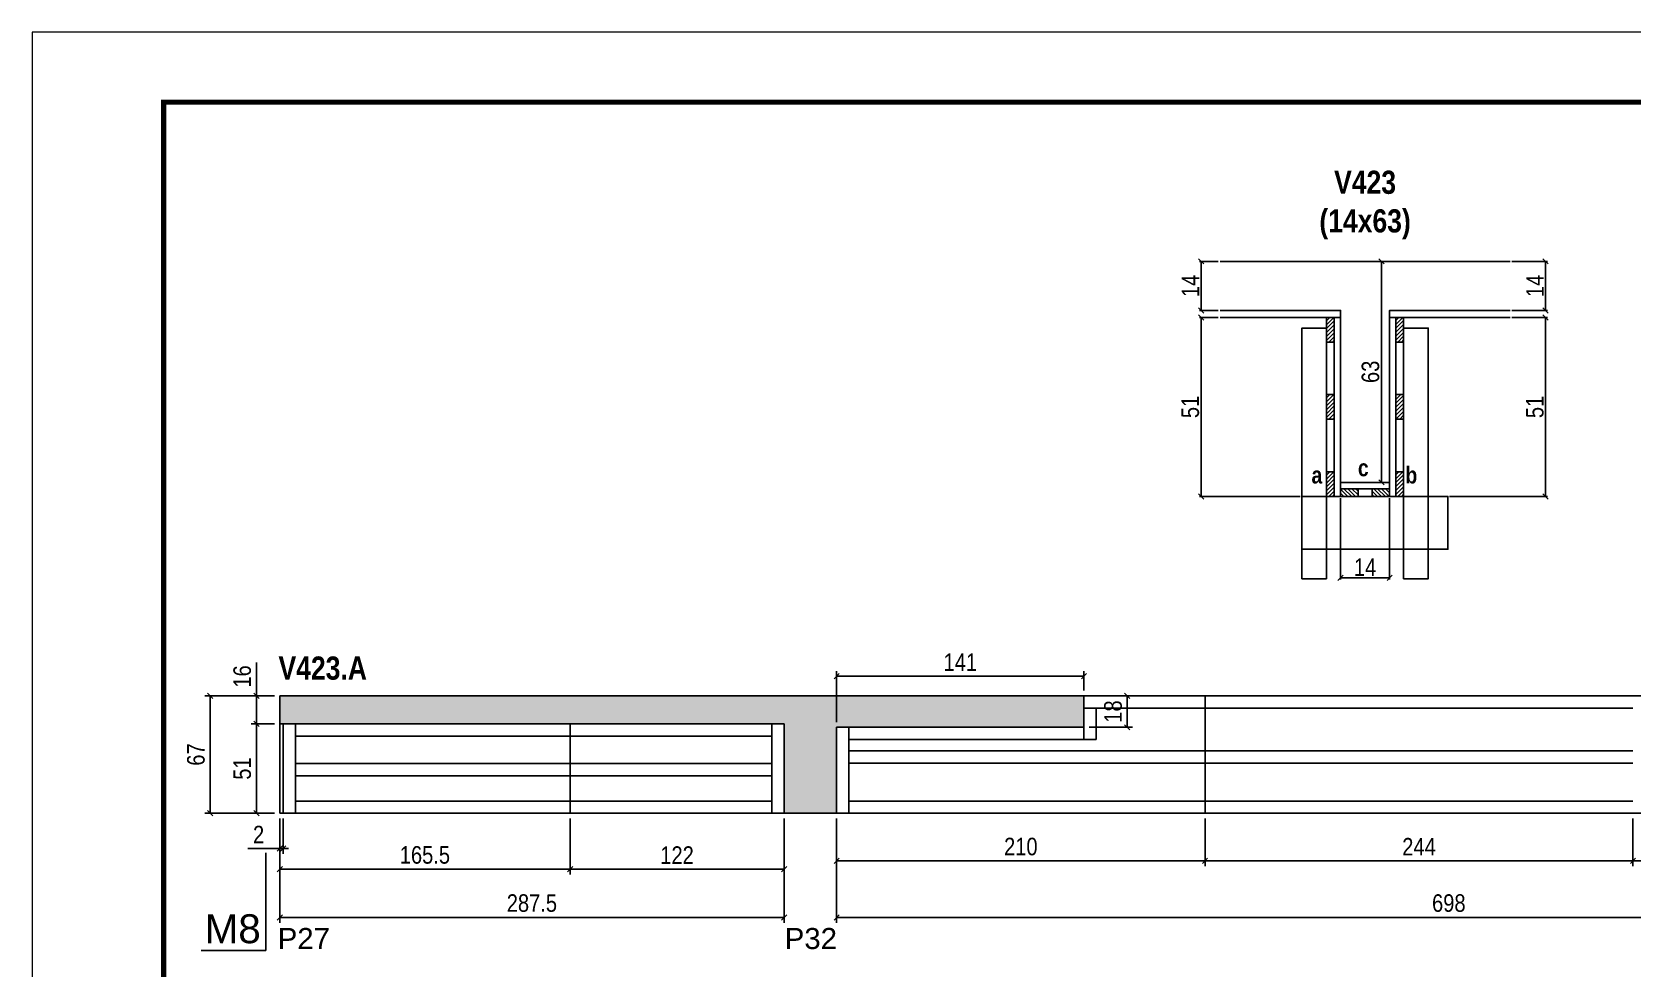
# Model space of a CAD drawing. Extents: x 3309 to 9563, y -2522 to 14608.
# Drawn here: x 6493 to 7406, y 11777 to 12311 of the extents above; entities that cross this region are included whole.
import ezdxf

# ---------------------------------------------------------------- set-up
doc = ezdxf.new("R2010")
doc.units = 0
doc.linetypes.add('DASHED', pattern=[0.75, 0.5, -0.25])
for name, color, linetype in [('5', 5, 'Continuous'), ('COTA', 241, 'Continuous'), ('detalhes', 4, 'Continuous'), ('NOMENCLATURA', 7, 'Continuous'), ('Painéis', 200, 'Continuous'), ('SARR_2.2x7', 40, 'Continuous'), ('SARR_3.5x7', 81, 'Continuous')]:
    doc.layers.add(name, color=color, linetype=linetype)
for name, color, linetype, lineweight in [('CONCRETO', 251, 'Continuous', 25), ('Folhas', 255, 'Continuous', 9), ('SARRAFO DE PRESSAO', 251, 'DASHED', 9)]:
    doc.layers.add(name, color=color, linetype=linetype, lineweight=lineweight)
doc.styles.add('COTA TECNICA', font='techl___.ttf', dxfattribs={"height": 10})
doc.styles.add('COTA TECNICA 2X', font='techl___.ttf', dxfattribs={"height": 10})
doc.styles.get("Standard").update_dxf_attribs({"font": 'arial.ttf'})
doc.styles.add('TECNICA', font='techb___.ttf', dxfattribs={"height": 10})
doc.dimstyles.new('PAINEL', dxfattribs={"dimtxt": 10, "dimasz": 3, "dimexe": 3, "dimexo": 3, "dimgap": 3, "dimtad": 1, "dimdec": 1, "dimzin": 12, "dimdsep": 46, "dimtxsty": 'COTA TECNICA', "dimblk1": 'OBLIQUE', "dimblk2": 'OBLIQUE', "dimsah": 1, "dimcen": 0.9, "dimclrd": 4, "dimclre": 4, "dimclrt": 240, "dimadec": 1, "dimazin": 3, "dimtfac": 1, "dimtdec": 1, "dimtmove": 0, "dimatfit": 3, "dimfxl": 1, "dimtolj": 1, "dimtzin": 12, "dimarcsym": 0})
doc.dimstyles.new('SECAO', dxfattribs={"dimscale": 0.333333, "dimtxt": 5, "dimasz": 9, "dimexe": 3, "dimexo": 3, "dimgap": 3, "dimtad": 1, "dimdec": 1, "dimlfac": 0.5, "dimzin": 12, "dimdsep": 46, "dimtxsty": 'COTA TECNICA 2X', "dimblk1": 'OBLIQUE', "dimblk2": 'OBLIQUE', "dimsah": 1, "dimcen": 0.9, "dimclrd": 4, "dimclre": 4, "dimclrt": 240, "dimadec": 1, "dimazin": 3, "dimtfac": 1, "dimtdec": 1, "dimtmove": 0, "dimatfit": 3, "dimfxl": 1, "dimtolj": 1, "dimtzin": 12, "dimarcsym": 0})
pattern_1 = [(45, (-116281.3005, -21131.5717), (-1.122532015, 1.122532015), [])]

# ---------------------------------------------------------------- blocks, each defined once
blk = doc.blocks.new('9999999999')
at = {"layer": 'Folhas'}
blk.add_lwpolyline([(98138.98, 34190.21), (99623.98, 34190.21), (99623.98, 35240.21), (98138.98, 35240.21)], close=True, dxfattribs=at)
at = {"layer": 'Folhas', "color": 30, "const_width": 3}
blk.add_lwpolyline([(98213.98, 34230.21), (99583.98, 34230.21), (99583.98, 35200.21), (98213.98, 35200.21)], close=True, dxfattribs=at)
blk = doc.blocks.new('_Oblique')
at = {"color": 0, "linetype": 'ByBlock', "lineweight": -2}
blk.add_line((-0.5, -0.5), (0.5, 0.5), dxfattribs=at)
blk = doc.blocks.new('*D231')
at = {"layer": 'COTA', "color": 4, "lineweight": -2, "transparency": 16777216}
for p, q in [((7169.17, 12147.97), (7158.38, 12147.97)), ((7159.38, 12147.97), (7159.38, 12045.97)), ((7215.87, 12045.97), (7158.38, 12045.97))]:
    blk.add_line(p, q, dxfattribs=at)
at = {"layer": 'Defpoints', "color": 0, "transparency": 16777216}
for p in [(7170.17, 12147.97), (7159.38, 12045.97), (7216.87, 12045.97, 0)]:
    blk.add_point(p, dxfattribs=at)
at = {"layer": 'COTA', "color": 4, "lineweight": -2, "transparency": 16777216, "xscale": 3, "yscale": 3, "zscale": 3}
for p, rotation in [((7159.38, 12147.97), 90), ((7159.38, 12045.97), 270)]:
    blk.add_blockref('_Oblique', p, dxfattribs=dict(at, rotation=rotation))
at = {"layer": 'COTA', "color": 240, "transparency": 16777216, "insert": (7153.27, 12096.97), "char_height": 10, "attachment_point": 5, "rotation": 90, "style": 'COTA TECNICA 2X'}
blk.add_mtext('\\A1;51', dxfattribs=at)
blk = doc.blocks.new('*D232')
at = {"layer": 'COTA', "color": 4, "lineweight": -2, "transparency": 16777216}
for p, q in [((7265.87, 12179.97), (7261.2, 12179.97)), ((7262.2, 12053.97), (7262.2, 12179.97)), ((7265.87, 12053.97), (7261.2, 12053.97))]:
    blk.add_line(p, q, dxfattribs=at)
at = {"layer": 'Defpoints', "color": 0, "transparency": 16777216}
for p in [(7262.2, 12179.97), (7266.87, 12179.97), (7266.87, 12053.97)]:
    blk.add_point(p, dxfattribs=at)
at = {"layer": 'COTA', "color": 4, "lineweight": -2, "transparency": 16777216, "xscale": 3, "yscale": 3, "zscale": 3}
for p, rotation in [((7262.2, 12179.97), 90), ((7262.2, 12053.97), 270)]:
    blk.add_blockref('_Oblique', p, dxfattribs=dict(at, rotation=rotation))
at = {"layer": 'COTA', "color": 240, "transparency": 16777216, "insert": (7255.98, 12116.97), "char_height": 10, "attachment_point": 5, "rotation": 90, "style": 'COTA TECNICA 2X'}
blk.add_mtext('\\A1;63', dxfattribs=at)
blk = doc.blocks.new('*D233')
at = {"layer": 'COTA', "color": 4, "lineweight": -2, "transparency": 16777216}
for p, q in [((7169.17, 12179.97), (7158.38, 12179.97)), ((7159.38, 12151.97), (7159.38, 12179.97)), ((7169.17, 12151.97), (7158.38, 12151.97))]:
    blk.add_line(p, q, dxfattribs=at)
at = {"layer": 'Defpoints', "color": 0, "transparency": 16777216}
for p in [(7159.38, 12179.97), (7170.17, 12179.97), (7170.17, 12151.97)]:
    blk.add_point(p, dxfattribs=at)
at = {"layer": 'COTA', "color": 4, "lineweight": -2, "transparency": 16777216, "xscale": 3, "yscale": 3, "zscale": 3}
for p, rotation in [((7159.38, 12179.97), 90), ((7159.38, 12151.97), 270)]:
    blk.add_blockref('_Oblique', p, dxfattribs=dict(at, rotation=rotation))
at = {"layer": 'COTA', "color": 240, "transparency": 16777216, "insert": (7153.31, 12165.97), "char_height": 10, "attachment_point": 5, "rotation": 90, "style": 'COTA TECNICA 2X'}
blk.add_mtext('\\A1;14', dxfattribs=at)
blk = doc.blocks.new('*D234')
at = {"layer": 'COTA', "color": 4, "lineweight": -2, "transparency": 16777216}
for p, q in [((7238.87, 12044.97), (7238.87, 11998.52)), ((7266.87, 12044.97), (7266.87, 11998.52)), ((7238.87, 11999.52), (7266.87, 11999.52))]:
    blk.add_line(p, q, dxfattribs=at)
at = {"layer": 'Defpoints', "color": 0, "transparency": 16777216}
for p in [(7238.87, 12045.97), (7266.87, 12045.97), (7266.87, 11999.52)]:
    blk.add_point(p, dxfattribs=at)
at = {"layer": 'COTA', "color": 4, "lineweight": -2, "transparency": 16777216, "xscale": 3, "yscale": 3, "zscale": 3, "rotation": 180}
blk.add_blockref('_Oblique', (7238.87, 11999.52), dxfattribs=at)
at = {"layer": 'COTA', "color": 4, "lineweight": -2, "transparency": 16777216, "xscale": 3, "yscale": 3, "zscale": 3}
blk.add_blockref('_Oblique', (7266.87, 11999.52), dxfattribs=at)
at = {"layer": 'COTA', "color": 240, "transparency": 16777216, "insert": (7252.87, 12005.59), "char_height": 10, "attachment_point": 5, "style": 'COTA TECNICA 2X'}
blk.add_mtext('\\A1;14', dxfattribs=at)
blk = doc.blocks.new('*D235')
at = {"layer": 'COTA', "color": 4, "lineweight": -2, "transparency": 16777216}
for p, q in [((7336.57, 12147.97), (7356.8, 12147.97)), ((7355.8, 12045.97), (7355.8, 12147.97)), ((7301.06, 12045.97), (7356.8, 12045.97))]:
    blk.add_line(p, q, dxfattribs=at)
at = {"layer": 'Defpoints', "color": 0, "transparency": 16777216}
for p in [(7335.57, 12147.97), (7355.8, 12147.97), (7300.06, 12045.97)]:
    blk.add_point(p, dxfattribs=at)
at = {"layer": 'COTA', "color": 4, "lineweight": -2, "transparency": 16777216, "xscale": 3, "yscale": 3, "zscale": 3}
for p, rotation in [((7355.8, 12147.97), 90), ((7355.8, 12045.97), 270)]:
    blk.add_blockref('_Oblique', p, dxfattribs=dict(at, rotation=rotation))
at = {"layer": 'COTA', "color": 240, "transparency": 16777216, "insert": (7349.69, 12096.97), "char_height": 10, "attachment_point": 5, "rotation": 90, "style": 'COTA TECNICA 2X'}
blk.add_mtext('\\A1;51', dxfattribs=at)
blk = doc.blocks.new('*D236')
at = {"layer": 'COTA', "color": 4, "lineweight": -2, "transparency": 16777216}
for p, q in [((7336.57, 12179.97), (7356.8, 12179.97)), ((7355.8, 12151.97), (7355.8, 12179.97)), ((7336.57, 12151.97), (7356.8, 12151.97))]:
    blk.add_line(p, q, dxfattribs=at)
at = {"layer": 'Defpoints', "color": 0, "transparency": 16777216}
for p in [(7335.57, 12179.97), (7355.8, 12179.97), (7335.57, 12151.97)]:
    blk.add_point(p, dxfattribs=at)
at = {"layer": 'COTA', "color": 4, "lineweight": -2, "transparency": 16777216, "xscale": 3, "yscale": 3, "zscale": 3}
for p, rotation in [((7355.8, 12179.97), 90), ((7355.8, 12151.97), 270)]:
    blk.add_blockref('_Oblique', p, dxfattribs=dict(at, rotation=rotation))
at = {"layer": 'COTA', "color": 240, "transparency": 16777216, "insert": (7349.73, 12165.97), "char_height": 10, "attachment_point": 5, "rotation": 90, "style": 'COTA TECNICA 2X'}
blk.add_mtext('\\A1;14', dxfattribs=at)
blk = doc.blocks.new('*D237')
at = {"layer": 'COTA', "color": 4, "lineweight": -2, "transparency": 16777216}
for p, q in [((6634.11, 11862.31), (6634.11, 11802.93)), ((6921.61, 11862.31), (6921.61, 11802.93)), ((6921.61, 11805.93), (6634.11, 11805.93))]:
    blk.add_line(p, q, dxfattribs=at)
at = {"layer": 'Defpoints', "color": 0, "transparency": 16777216}
for p in [(6634.11, 11865.31), (6921.61, 11865.31), (6634.11, 11805.93)]:
    blk.add_point(p, dxfattribs=at)
at = {"layer": 'COTA', "color": 4, "lineweight": -2, "transparency": 16777216, "xscale": 3, "yscale": 3, "zscale": 3, "rotation": 180}
blk.add_blockref('_Oblique', (6634.11, 11805.93), dxfattribs=at)
at = {"layer": 'COTA', "color": 4, "lineweight": -2, "transparency": 16777216, "xscale": 3, "yscale": 3, "zscale": 3}
blk.add_blockref('_Oblique', (6921.61, 11805.93), dxfattribs=at)
at = {"layer": 'COTA', "color": 240, "transparency": 16777216, "insert": (6777.86, 11814.06), "char_height": 10, "attachment_point": 5, "style": 'COTA TECNICA'}
blk.add_mtext('\\A1;287.5', dxfattribs=at)
blk = doc.blocks.new('*D238')
at = {"layer": 'COTA', "color": 4, "lineweight": -2, "transparency": 16777216}
for p, q in [((6799.61, 11862.31), (6799.61, 11830.4)), ((6921.61, 11862.31), (6921.61, 11830.4)), ((6921.61, 11833.4), (6799.61, 11833.4))]:
    blk.add_line(p, q, dxfattribs=at)
at = {"layer": 'Defpoints', "color": 0, "transparency": 16777216}
for p in [(6799.61, 11865.31), (6921.61, 11865.31), (6799.61, 11833.4)]:
    blk.add_point(p, dxfattribs=at)
at = {"layer": 'COTA', "color": 4, "lineweight": -2, "transparency": 16777216, "xscale": 3, "yscale": 3, "zscale": 3, "rotation": 180}
blk.add_blockref('_Oblique', (6799.61, 11833.4), dxfattribs=at)
at = {"layer": 'COTA', "color": 4, "lineweight": -2, "transparency": 16777216, "xscale": 3, "yscale": 3, "zscale": 3}
blk.add_blockref('_Oblique', (6921.61, 11833.4), dxfattribs=at)
at = {"layer": 'COTA', "color": 240, "transparency": 16777216, "insert": (6860.61, 11841.46), "char_height": 10, "attachment_point": 5, "style": 'COTA TECNICA'}
blk.add_mtext('\\A1;122', dxfattribs=at)
blk = doc.blocks.new('*D239')
at = {"layer": 'COTA', "color": 4, "lineweight": -2, "transparency": 16777216}
for p, q in [((6634.11, 11862.31), (6634.11, 11830.4)), ((6799.61, 11862.31), (6799.61, 11830.4)), ((6799.61, 11833.4), (6634.11, 11833.4))]:
    blk.add_line(p, q, dxfattribs=at)
at = {"layer": 'Defpoints', "color": 0, "transparency": 16777216}
for p in [(6634.11, 11865.31), (6799.61, 11865.31), (6634.11, 11833.4)]:
    blk.add_point(p, dxfattribs=at)
at = {"layer": 'COTA', "color": 4, "lineweight": -2, "transparency": 16777216, "xscale": 3, "yscale": 3, "zscale": 3, "rotation": 180}
blk.add_blockref('_Oblique', (6634.11, 11833.4), dxfattribs=at)
at = {"layer": 'COTA', "color": 4, "lineweight": -2, "transparency": 16777216, "xscale": 3, "yscale": 3, "zscale": 3}
blk.add_blockref('_Oblique', (6799.61, 11833.4), dxfattribs=at)
at = {"layer": 'COTA', "color": 240, "transparency": 16777216, "insert": (6716.86, 11841.51), "char_height": 10, "attachment_point": 5, "style": 'COTA TECNICA'}
blk.add_mtext('\\A1;165.5', dxfattribs=at)
blk = doc.blocks.new('*D240')
at = {"layer": 'COTA', "color": 4, "lineweight": -2, "transparency": 16777216}
for p, q in [((6620.84, 11932.31), (6620.84, 11951.32)), ((6631.11, 11932.31), (6617.84, 11932.31)), ((6620.84, 11916.31), (6620.84, 11932.31)), ((6631.11, 11916.31), (6617.84, 11916.31))]:
    blk.add_line(p, q, dxfattribs=at)
at = {"layer": 'Defpoints', "color": 0, "transparency": 16777216}
for p in [(6620.84, 11932.31), (6634.11, 11932.31, 0), (6634.11, 11916.31, 0)]:
    blk.add_point(p, dxfattribs=at)
at = {"layer": 'COTA', "color": 4, "lineweight": -2, "transparency": 16777216, "xscale": 3, "yscale": 3, "zscale": 3}
for p, rotation in [((6620.84, 11932.31), 90), ((6620.84, 11916.31), 270)]:
    blk.add_blockref('_Oblique', p, dxfattribs=dict(at, rotation=rotation))
at = {"layer": 'COTA', "color": 240, "transparency": 16777216, "insert": (6612.74, 11943.32), "char_height": 10, "attachment_point": 5, "rotation": 90, "style": 'COTA TECNICA'}
blk.add_mtext('\\A1;16', dxfattribs=at)
blk = doc.blocks.new('*D241')
at = {"layer": 'COTA', "color": 4, "lineweight": -2, "transparency": 16777216}
for p, q in [((6631.11, 11916.31), (6617.84, 11916.31)), ((6620.84, 11916.31), (6620.84, 11865.31)), ((6631.11, 11865.31), (6617.84, 11865.31))]:
    blk.add_line(p, q, dxfattribs=at)
at = {"layer": 'Defpoints', "color": 0, "transparency": 16777216}
for p in [(6634.11, 11916.31), (6620.84, 11865.31), (6634.11, 11865.31)]:
    blk.add_point(p, dxfattribs=at)
at = {"layer": 'COTA', "color": 4, "lineweight": -2, "transparency": 16777216, "xscale": 3, "yscale": 3, "zscale": 3}
for p, rotation in [((6620.84, 11916.31), 90), ((6620.84, 11865.31), 270)]:
    blk.add_blockref('_Oblique', p, dxfattribs=dict(at, rotation=rotation))
at = {"layer": 'COTA', "color": 240, "transparency": 16777216, "insert": (6612.73, 11890.81), "char_height": 10, "attachment_point": 5, "rotation": 90, "style": 'COTA TECNICA'}
blk.add_mtext('\\A1;51', dxfattribs=at)
blk = doc.blocks.new('*D242')
at = {"layer": 'COTA', "color": 4, "lineweight": -2, "transparency": 16777216}
for p, q in [((6631.11, 11932.31), (6591.46, 11932.31)), ((6594.46, 11865.31), (6594.46, 11932.31)), ((6631.11, 11865.31), (6591.46, 11865.31))]:
    blk.add_line(p, q, dxfattribs=at)
at = {"layer": 'Defpoints', "color": 0, "transparency": 16777216}
for p in [(6594.46, 11932.31), (6634.11, 11932.31), (6634.11, 11865.31)]:
    blk.add_point(p, dxfattribs=at)
at = {"layer": 'COTA', "color": 4, "lineweight": -2, "transparency": 16777216, "xscale": 3, "yscale": 3, "zscale": 3}
for p, rotation in [((6594.46, 11932.31), 90), ((6594.46, 11865.31), 270)]:
    blk.add_blockref('_Oblique', p, dxfattribs=dict(at, rotation=rotation))
at = {"layer": 'COTA', "color": 240, "transparency": 16777216, "insert": (6586.36, 11898.81), "char_height": 10, "attachment_point": 5, "rotation": 90, "style": 'COTA TECNICA'}
blk.add_mtext('\\A1;67', dxfattribs=at)
blk = doc.blocks.new('*D243')
at = {"layer": 'COTA', "color": 4, "lineweight": -2, "transparency": 16777216}
for p, q in [((6634.11, 11862.31), (6634.11, 11842.19)), ((6636.11, 11862.31), (6636.11, 11842.19)), ((6634.11, 11845.19), (6616, 11845.19)), ((6636.11, 11845.19), (6634.11, 11845.19)), ((6636.11, 11845.19), (6639.11, 11845.19))]:
    blk.add_line(p, q, dxfattribs=at)
at = {"layer": 'Defpoints', "color": 0, "transparency": 16777216}
for p in [(6634.11, 11865.31), (6636.11, 11865.31), (6634.11, 11845.19)]:
    blk.add_point(p, dxfattribs=at)
at = {"layer": 'COTA', "color": 4, "lineweight": -2, "transparency": 16777216, "xscale": 3, "yscale": 3, "zscale": 3}
blk.add_blockref('_Oblique', (6634.11, 11845.19), dxfattribs=at)
at = {"layer": 'COTA', "color": 4, "lineweight": -2, "transparency": 16777216, "xscale": 3, "yscale": 3, "zscale": 3, "rotation": 180}
blk.add_blockref('_Oblique', (6636.11, 11845.19), dxfattribs=at)
at = {"layer": 'COTA', "color": 240, "transparency": 16777216, "insert": (6622.05, 11853.19), "char_height": 10, "attachment_point": 5, "style": 'COTA TECNICA'}
blk.add_mtext('\\A1;2', dxfattribs=at)
blk = doc.blocks.new('*D244')
at = {"layer": 'COTA', "color": 4, "linetype": 'ByBlock', "lineweight": -2, "transparency": 16777216}
for p, q in [((6951.61, 11862.31), (6951.61, 11835.19)), ((7161.61, 11862.31), (7161.61, 11835.19)), ((7161.61, 11838.19), (6951.61, 11838.19))]:
    blk.add_line(p, q, dxfattribs=at)
at = {"layer": 'Defpoints', "color": 0, "linetype": 'ByBlock', "transparency": 16777216}
for p in [(6951.61, 11865.31), (7161.61, 11865.31), (6951.61, 11838.19)]:
    blk.add_point(p, dxfattribs=at)
at = {"layer": 'COTA', "color": 4, "linetype": 'ByBlock', "lineweight": -2, "transparency": 16777216, "xscale": 3, "yscale": 3, "zscale": 3, "rotation": 180}
blk.add_blockref('_Oblique', (6951.61, 11838.19), dxfattribs=at)
at = {"layer": 'COTA', "color": 4, "linetype": 'ByBlock', "lineweight": -2, "transparency": 16777216, "xscale": 3, "yscale": 3, "zscale": 3}
blk.add_blockref('_Oblique', (7161.61, 11838.19), dxfattribs=at)
at = {"layer": 'COTA', "color": 240, "linetype": 'ByBlock', "transparency": 16777216, "insert": (7056.61, 11846.29), "char_height": 10, "attachment_point": 5, "style": 'COTA TECNICA'}
blk.add_mtext('\\A1;210', dxfattribs=at)
blk = doc.blocks.new('*D245')
at = {"layer": 'COTA', "color": 4, "lineweight": -2, "transparency": 16777216}
for p, q in [((7161.61, 11862.31), (7161.61, 11835.19)), ((7405.61, 11862.31), (7405.61, 11835.19)), ((7161.61, 11838.19), (7405.61, 11838.19))]:
    blk.add_line(p, q, dxfattribs=at)
at = {"layer": 'Defpoints', "color": 0, "transparency": 16777216}
for p in [(7161.61, 11865.31, 0), (7405.61, 11865.31, 0), (7405.61, 11838.19)]:
    blk.add_point(p, dxfattribs=at)
at = {"layer": 'COTA', "color": 4, "lineweight": -2, "transparency": 16777216, "xscale": 3, "yscale": 3, "zscale": 3, "rotation": 180}
blk.add_blockref('_Oblique', (7161.61, 11838.19), dxfattribs=at)
at = {"layer": 'COTA', "color": 4, "lineweight": -2, "transparency": 16777216, "xscale": 3, "yscale": 3, "zscale": 3}
blk.add_blockref('_Oblique', (7405.61, 11838.19), dxfattribs=at)
at = {"layer": 'COTA', "color": 240, "transparency": 16777216, "insert": (7283.61, 11846.26), "char_height": 10, "attachment_point": 5, "style": 'COTA TECNICA'}
blk.add_mtext('\\A1;244', dxfattribs=at)
blk = doc.blocks.new('*D246')
at = {"layer": 'COTA', "color": 4, "lineweight": -2, "transparency": 16777216}
for p, q in [((7405.61, 11862.31), (7405.61, 11835.19)), ((7649.61, 11862.31), (7649.61, 11835.19)), ((7405.61, 11838.19), (7649.61, 11838.19))]:
    blk.add_line(p, q, dxfattribs=at)
at = {"layer": 'Defpoints', "color": 0, "transparency": 16777216}
for p in [(7405.61, 11865.31, 0), (7649.61, 11865.31, 0), (7649.61, 11838.19)]:
    blk.add_point(p, dxfattribs=at)
at = {"layer": 'COTA', "color": 4, "lineweight": -2, "transparency": 16777216, "xscale": 3, "yscale": 3, "zscale": 3, "rotation": 180}
blk.add_blockref('_Oblique', (7405.61, 11838.19), dxfattribs=at)
at = {"layer": 'COTA', "color": 4, "lineweight": -2, "transparency": 16777216, "xscale": 3, "yscale": 3, "zscale": 3}
blk.add_blockref('_Oblique', (7649.61, 11838.19), dxfattribs=at)
at = {"layer": 'COTA', "color": 240, "transparency": 16777216, "insert": (7527.61, 11846.26), "char_height": 10, "attachment_point": 5, "style": 'COTA TECNICA'}
blk.add_mtext('\\A1;244', dxfattribs=at)
blk = doc.blocks.new('*D247')
at = {"layer": 'COTA', "color": 4, "lineweight": -2, "transparency": 16777216}
for p, q in [((6951.61, 11862.31), (6951.61, 11802.93)), ((7649.61, 11862.31), (7649.61, 11802.93)), ((7649.61, 11805.93), (6951.61, 11805.93))]:
    blk.add_line(p, q, dxfattribs=at)
at = {"layer": 'Defpoints', "color": 0, "transparency": 16777216}
for p in [(6951.61, 11865.31, 0), (7649.61, 11865.31, 0), (6951.61, 11805.93)]:
    blk.add_point(p, dxfattribs=at)
at = {"layer": 'COTA', "color": 4, "lineweight": -2, "transparency": 16777216, "xscale": 3, "yscale": 3, "zscale": 3, "rotation": 180}
blk.add_blockref('_Oblique', (6951.61, 11805.93), dxfattribs=at)
at = {"layer": 'COTA', "color": 4, "lineweight": -2, "transparency": 16777216, "xscale": 3, "yscale": 3, "zscale": 3}
blk.add_blockref('_Oblique', (7649.61, 11805.93), dxfattribs=at)
at = {"layer": 'COTA', "color": 240, "transparency": 16777216, "insert": (7300.61, 11814.06), "char_height": 10, "attachment_point": 5, "style": 'COTA TECNICA'}
blk.add_mtext('\\A1;698', dxfattribs=at)
blk = doc.blocks.new('*D252')
at = {"layer": 'COTA', "color": 4, "lineweight": -2, "transparency": 16777216}
for p, q in [((6951.61, 11917.31), (6951.61, 11946.41)), ((7092.61, 11943.41), (6951.61, 11943.41)), ((7092.61, 11935.31), (7092.61, 11946.41))]:
    blk.add_line(p, q, dxfattribs=at)
at = {"layer": 'Defpoints', "color": 0, "transparency": 16777216}
for p in [(6951.61, 11943.41), (7092.61, 11932.31), (6951.61, 11914.31)]:
    blk.add_point(p, dxfattribs=at)
at = {"layer": 'COTA', "color": 4, "lineweight": -2, "transparency": 16777216, "xscale": 3, "yscale": 3, "zscale": 3, "rotation": 180}
blk.add_blockref('_Oblique', (6951.61, 11943.41), dxfattribs=at)
at = {"layer": 'COTA', "color": 4, "lineweight": -2, "transparency": 16777216, "xscale": 3, "yscale": 3, "zscale": 3}
blk.add_blockref('_Oblique', (7092.61, 11943.41), dxfattribs=at)
at = {"layer": 'COTA', "color": 240, "transparency": 16777216, "insert": (7022.11, 11951.48), "char_height": 10, "attachment_point": 5, "style": 'COTA TECNICA'}
blk.add_mtext('\\A1;141', dxfattribs=at)
blk = doc.blocks.new('*D501')
at = {"layer": 'COTA', "color": 4, "lineweight": -2, "transparency": 16777216}
for p, q in [((7095.61, 11932.31), (7120.3, 11932.31)), ((7117.3, 11914.31), (7117.3, 11932.31)), ((7095.61, 11914.31), (7120.3, 11914.31))]:
    blk.add_line(p, q, dxfattribs=at)
at = {"layer": 'Defpoints', "color": 0, "transparency": 16777216}
for p in [(7092.61, 11932.31), (7117.3, 11932.31), (7092.61, 11914.31)]:
    blk.add_point(p, dxfattribs=at)
at = {"layer": 'COTA', "color": 4, "lineweight": -2, "transparency": 16777216, "xscale": 3, "yscale": 3, "zscale": 3}
for p, rotation in [((7117.3, 11932.31), 90), ((7117.3, 11914.31), 270)]:
    blk.add_blockref('_Oblique', p, dxfattribs=dict(at, rotation=rotation))
at = {"layer": 'COTA', "color": 240, "transparency": 16777216, "insert": (7109.21, 11923.31), "char_height": 10, "attachment_point": 5, "rotation": 90, "style": 'COTA TECNICA'}
blk.add_mtext('\\A1;18', dxfattribs=at)

msp = doc.modelspace()

# ---------------------------------------------------------------- hatches: boundary and pattern name
at = {"layer": 'COTA'}
h = msp.add_hatch(dxfattribs=at)
h.set_pattern_fill('AR-CONC', color=256, scale=0.03)
h.set_pattern_definition([(50, (5.641, 0), (5.46554, -0.4781726), [0.5715, -6.2865]), (355, (5.641, 0), (-1.0573026, 5.7317054), [0.4572, -5.0292175]), (100.451445, (6.0965, -0.04), (4.4082374, 5.2535326), [0.4857003, -5.3427073]), (46.1842, (5.641, 1.524), (8.1323712, -1.26127), [0.85725, -9.42975]), (96.63556, (6.319, 1.419), (7.122124, 7.4227837), [0.7285507, -8.014068]), (351.18415, (5.641, 1.524), (7.122124, 7.4227837), [0.685799, -7.543792]), (21, (6.403, 1.143), (4.5484317, -3.067956), [0.5715, -6.2865]), (326, (6.403, 1.143), (1.8540609, 5.525639), [0.4572, -5.0292]), (71.451445, (6.782, 0.8873), (6.4024926, 2.457683), [0.4857003, -5.3426981]), (37.5, (5.641, 0), (0.0926581, 2.53665117), [0, -4.96824, 0, -5.1054, 0, -5.04825]), (7.5, (5.641, 0), (2.0045899, 3.00541724), [0, -2.91084, 0, -4.85394, 0, -1.92405]), (327.5, (3.9418, 0), (4.06771786, -0.17186232), [0, -1.905, 0, -5.9436, 0, -7.8867]), (317.5, (3.18, 0), (4.4438754, 0.7627947), [0, -2.4765, 0, -3.94716, 0, -5.6007])])
h.paths.add_polyline_path([(6921.61, 11865.31), (6951.61, 11865.31), (6951.61, 11914.31), (7092.61, 11914.31), (7092.61, 11932.31), (6951.61, 11932.31), (6634.11, 11932.31), (6634.11, 11916.31), (6921.61, 11916.31)])
at = {"layer": 'SARR_2.2x7'}
h = msp.add_hatch(dxfattribs=at)
h.set_pattern_fill('ANSI31', color=256, scale=0.5)
h.set_pattern_definition([(45, (-116281.3005, -21087.5717), (-1.122532015, 1.122532015), [])])
h.paths.add_polyline_path([(7230.87, 12133.97), (7235.27, 12133.97), (7235.27, 12147.97), (7230.87, 12147.97)])
h = msp.add_hatch(dxfattribs=at)
h.set_pattern_fill('ANSI31', color=256, scale=0.5)
h.set_pattern_definition([(45, (-116291.3005, -21087.5717), (-1.122532015, 1.122532015), [])])
h.paths.add_polyline_path([(7274.87, 12133.97), (7270.47, 12133.97), (7270.47, 12147.97), (7274.87, 12147.97)])
h = msp.add_hatch(dxfattribs=at)
h.set_pattern_fill('ANSI31', color=256, scale=0.5)
h.set_pattern_definition(pattern_1)
h.paths.add_polyline_path([(7230.87, 12089.97), (7235.27, 12089.97), (7235.27, 12103.97), (7230.87, 12103.97)])
h = msp.add_hatch(dxfattribs=at)
h.set_pattern_fill('ANSI31', color=256, scale=0.5)
h.set_pattern_definition(pattern_1)
h.paths.add_polyline_path([(7274.87, 12089.97), (7270.47, 12089.97), (7270.47, 12103.97), (7274.87, 12103.97)])
h = msp.add_hatch(dxfattribs=at)
h.set_pattern_fill('ANSI31', color=256, scale=0.5)
h.set_pattern_definition([(45, (-116281.3005, -21175.5717), (-1.122532015, 1.122532015), [])])
h.paths.add_polyline_path([(7230.87, 12045.97), (7235.27, 12045.97), (7235.27, 12059.97), (7230.87, 12059.97)])
h = msp.add_hatch(dxfattribs=at)
h.set_pattern_fill('ANSI31', color=256, scale=0.5)
h.set_pattern_definition([(45, (-116291.3005, -21175.5717), (-1.122532015, 1.122532015), [])])
h.paths.add_polyline_path([(7274.87, 12045.97), (7270.47, 12045.97), (7270.47, 12059.97), (7274.87, 12059.97)])
h = msp.add_hatch(dxfattribs=at)
h.set_pattern_fill('ANSI31', color=256, scale=0.5, angle=90)
h.set_pattern_definition([(135, (40474.4078, -111466.2027), (-1.122532015, -1.122532015), [])])
h.paths.add_polyline_path([(7248.87, 12045.97), (7248.87, 12050.37), (7238.87, 12050.37), (7238.87, 12045.97)])
h = msp.add_hatch(dxfattribs=at)
h.set_pattern_fill('ANSI31', color=256, scale=0.5, angle=90)
h.set_pattern_definition([(135, (40464.4078, -111466.2027), (-1.122532015, -1.122532015), [])])
h.paths.add_polyline_path([(7256.87, 12050.37), (7256.87, 12045.97), (7266.87, 12045.97), (7266.87, 12050.37)])

# ---------------------------------------------------------------- linework, layer by layer
at = {"layer": 'CONCRETO', "linetype": 'Continuous'}
msp.add_line((7335.57, 12179.97), (7170.17, 12179.97), dxfattribs=at)
at = {"layer": 'COTA'}
for p, q in [((6634.11, 11916.31), (6634.11, 11932.31)), ((6634.11, 11932.31, 0), (6951.61, 11932.31, 0)), ((7092.61, 11932.31), (6951.61, 11932.31)), ((7092.61, 11914.31), (7092.61, 11907.31)), ((7092.61, 11907.31), (7099.61, 11907.31)), ((6921.61, 11865.31), (6951.61, 11865.31))]:
    msp.add_line(p, q, dxfattribs=at)
at = {"layer": 'NOMENCLATURA', "linetype": 'Continuous'}
for p, q in [((6626.19, 11787.04), (6626.19, 11842.68)), ((6589.27, 11787.04), (6626.19, 11787.04))]:
    msp.add_line(p, q, dxfattribs=at)
at = {"layer": 'Painéis', "linetype": 'ByBlock'}
for p, q in [((7649.61, 11932.31), (7092.61, 11932.31)), ((7092.61, 11914.31), (7092.61, 11932.31)), ((7161.61, 11865.31), (7161.61, 11932.31)), ((6634.11, 11865.31), (6634.11, 11916.31)), ((6634.11, 11916.31), (6921.61, 11916.31)), ((6636.11, 11865.31), (6636.11, 11916.31)), ((6799.61, 11916.31), (6799.61, 11865.31)), ((6921.61, 11916.31), (6921.61, 11865.31)), ((6951.61, 11865.31), (6951.61, 11914.31)), ((7092.61, 11914.31), (6951.61, 11914.31)), ((6921.61, 11865.31), (6634.11, 11865.31)), ((7649.61, 11865.31), (6951.61, 11865.31))]:
    msp.add_line(p, q, dxfattribs=at)
at = {"layer": 'Painéis', "linetype": 'Continuous'}
for points in [[(7170.17, 12147.97), (7238.87, 12147.97), (7238.87, 12151.97), (7170.17, 12151.97)], [(7335.57, 12147.97), (7266.87, 12147.97), (7266.87, 12151.97), (7335.57, 12151.97)]]:
    msp.add_lwpolyline(points, dxfattribs=at)
for points in [[(7235.27, 12045.97), (7235.27, 12147.97), (7238.87, 12147.97), (7238.87, 12045.97)], [(7270.47, 12045.97), (7270.47, 12147.97), (7266.87, 12147.97), (7266.87, 12045.97)], [(7266.87, 12053.97), (7238.87, 12053.97), (7238.87, 12050.37), (7266.87, 12050.37)]]:
    msp.add_lwpolyline(points, close=True, dxfattribs=at)
at = {"layer": 'SARR_2.2x7', "linetype": 'Continuous'}
for p, q in [((7092.61, 11925.31), (7161.61, 11925.31)), ((7099.61, 11907.31), (7099.61, 11925.31)), ((7405.61, 11925.31), (7161.61, 11925.31)), ((6643.11, 11865.31), (6643.11, 11916.31)), ((6914.61, 11865.31), (6914.61, 11916.31)), ((6958.61, 11914.31), (6958.61, 11865.31)), ((6799.61, 11909.31), (6643.11, 11909.31)), ((6914.61, 11909.31), (6799.61, 11909.31)), ((7092.61, 11907.31), (6958.61, 11907.31)), ((6799.61, 11893.75), (6643.11, 11893.75)), ((6914.61, 11893.75), (6799.61, 11893.75)), ((6958.61, 11900.9), (7161.61, 11900.9)), ((6958.61, 11893.9), (7161.61, 11893.9)), ((7405.61, 11900.9), (7161.61, 11900.9)), ((7405.61, 11893.9), (7161.61, 11893.9)), ((6799.61, 11886.75), (6643.11, 11886.75)), ((6914.61, 11886.75), (6799.61, 11886.75)), ((6799.61, 11872.31), (6643.11, 11872.31)), ((6914.61, 11872.31), (6799.61, 11872.31)), ((6958.61, 11872.31), (7161.61, 11872.31)), ((7405.61, 11872.31), (7161.61, 11872.31))]:
    msp.add_line(p, q, dxfattribs=at)
at = {"layer": 'SARR_2.2x7'}
for points in [[(7235.27, 12147.97), (7235.27, 12133.97), (7230.87, 12133.97), (7230.87, 12147.97)], [(7270.47, 12147.97), (7270.47, 12133.97), (7274.87, 12133.97), (7274.87, 12147.97)], [(7235.27, 12103.97), (7235.27, 12089.97), (7230.87, 12089.97), (7230.87, 12103.97)], [(7270.47, 12103.97), (7270.47, 12089.97), (7274.87, 12089.97), (7274.87, 12103.97)], [(7235.27, 12059.97), (7235.27, 12045.97), (7230.87, 12045.97), (7230.87, 12059.97)], [(7270.47, 12059.97), (7270.47, 12045.97), (7274.87, 12045.97), (7274.87, 12059.97)], [(7238.87, 12050.37), (7248.87, 12050.37), (7248.87, 12045.97), (7238.87, 12045.97)], [(7266.87, 12050.37), (7256.87, 12050.37), (7256.87, 12045.97), (7266.87, 12045.97)]]:
    msp.add_lwpolyline(points, close=True, dxfattribs=at)
at = {"layer": 'SARR_3.5x7'}
for points in [[(7230.87, 12141.97), (7216.87, 12141.97), (7216.87, 11998.99), (7230.87, 11998.99)], [(7274.87, 12141.97), (7288.87, 12141.97), (7288.87, 11998.99), (7274.87, 11998.99)], [(7216.87, 12045.97), (7300.06, 12045.97), (7300.06, 12015.88), (7216.87, 12015.88)]]:
    msp.add_lwpolyline(points, close=True, dxfattribs=at)

# ---------------------------------------------------------------- block references
at = {"layer": 'SARRAFO DE PRESSAO', "color": 6, "linetype": 'ByBlock'}
msp.add_blockref('9999999999', (-91646.11, -22929.5), dxfattribs=at)

# ---------------------------------------------------------------- texts
at = {"layer": '5', "linetype": 'Continuous'}
for s, p in [('P27', (6632.93, 11787.91)), ('P32', (6921.99, 11787.91))]:
    msp.add_text(s, height=12, rotation=0.00004, dxfattribs=at).set_placement(p)
at = {"layer": 'detalhes', "style": 'TECNICA'}
for s, p in [('a', (7222.35, 12053.33)), ('c', (7248.79, 12057.44)), ('b', (7275.91, 12053.32))]:
    msp.add_text(s, height=9.6, dxfattribs=at).set_placement(p)
at = {"layer": 'NOMENCLATURA', "style": 'TECNICA'}
msp.add_text('V423.A', height=13.2, dxfattribs=at).set_placement((6633.39, 11941.5, 0))
at = {"layer": 'NOMENCLATURA', "linetype": 'Continuous'}
msp.add_text('M8', height=16.5, dxfattribs=at).set_placement((6591.28, 11791.24))
at = {"layer": 'NOMENCLATURA', "insert": (7252.87, 12231.66), "char_height": 13.2, "attachment_point": 2, "style": 'TECNICA'}
msp.add_mtext_dynamic_manual_height_columns('V423\\P(14x63)', width=300.2766, gutter_width=1, heights=[0], dxfattribs=at)

# ---------------------------------------------------------------- dimensions: what is measured, and where the dimension line sits
at = {"layer": 'COTA'}
for base, p1, p2, angle, dimstyle, picture, middle in [((7159.38, 12179.97), (7170.17, 12151.97), (7170.17, 12179.97), 90, 'SECAO', '*D233', (7153.31, 12165.97)), ((7355.8, 12179.97), (7335.57, 12151.97), (7335.57, 12179.97), 90, 'SECAO', '*D236', (7349.73, 12165.97)), ((7159.38, 12045.97), (7170.17, 12147.97), (7216.87, 12045.97), 90, 'SECAO', '*D231', (7153.27, 12096.97)), ((7355.8, 12147.97), (7300.06, 12045.97), (7335.57, 12147.97), 90, 'SECAO', '*D235', (7349.69, 12096.97)), ((6951.61, 11943.41), (7092.61, 11932.31), (6951.61, 11914.31), 180, 'PAINEL', '*D252', (7022.11, 11951.48)), ((6620.84, 11932.31, 0), (6634.11, 11916.31), (6634.11, 11932.31), 90, 'PAINEL', '*D240', (6612.74, 11943.32, 0)), ((6594.46, 11932.31), (6634.11, 11865.31), (6634.11, 11932.31), 90, 'PAINEL', '*D242', (6586.36, 11898.81)), ((7117.3, 11932.31), (7092.61, 11914.31), (7092.61, 11932.31), 90, 'PAINEL', '*D501', (7109.21, 11923.31)), ((6620.84, 11865.31), (6634.11, 11916.31), (6634.11, 11865.31), 90, 'PAINEL', '*D241', (6612.73, 11890.81)), ((6799.61, 11833.4), (6921.61, 11865.31), (6799.61, 11865.31), 180, 'PAINEL', '*D238', (6860.61, 11841.46))]:
    dim = msp.add_linear_dim(base=base, p1=p1, p2=p2, angle=angle, dimstyle=dimstyle, dxfattribs=at)
    dim.commit()
    dim.dimension.update_dxf_attribs({"geometry": picture, "text_midpoint": middle})
dim = msp.add_linear_dim(base=(7262.2, 12179.97), p1=(7266.87, 12053.97), p2=(7266.87, 12179.97), angle=90, dimstyle='SECAO', dxfattribs=at)
dim.commit()
dim.dimension.update_dxf_attribs({"geometry": '*D232', "text_midpoint": (7262.2, 12116.97), "dimtype": 160})
for base, p1, p2, dimstyle, picture, middle in [((7266.87, 11999.52), (7238.87, 12045.97), (7266.87, 12045.97), 'SECAO', '*D234', (7252.87, 12005.59)), ((6634.11, 11845.19), (6636.11, 11865.31), (6634.11, 11865.31), 'PAINEL', '*D243', (6622.05, 11853.19)), ((6634.11, 11805.93), (6921.61, 11865.31), (6634.11, 11865.31), 'PAINEL', '*D237', (6777.86, 11814.06)), ((6951.61, 11805.93, 0), (7649.61, 11865.31), (6951.61, 11865.31), 'PAINEL', '*D247', (7300.61, 11814.06, 0)), ((7405.61, 11838.19, 0), (7161.61, 11865.31), (7405.61, 11865.31), 'PAINEL', '*D245', (7283.61, 11846.26, 0)), ((7649.61, 11838.19, 0), (7405.61, 11865.31), (7649.61, 11865.31), 'PAINEL', '*D246', (7527.61, 11846.26, 0))]:
    dim = msp.add_linear_dim(base=base, p1=p1, p2=p2, dimstyle=dimstyle, dxfattribs=at)
    dim.commit()
    dim.dimension.update_dxf_attribs({"geometry": picture, "text_midpoint": middle})
dim = msp.add_linear_dim(base=(6634.11, 11833.4), p1=(6799.61, 11865.31), p2=(6634.11, 11865.31), angle=180, dimstyle='PAINEL', override={"dimtmove": 1}, dxfattribs=at)
dim.commit()
dim.dimension.update_dxf_attribs({"geometry": '*D239', "text_midpoint": (6716.86, 11841.51)})
at = {"layer": 'COTA', "linetype": 'ByBlock'}
dim = msp.add_linear_dim(base=(6951.61, 11838.19), p1=(7161.61, 11865.31), p2=(6951.61, 11865.31), angle=180, dimstyle='PAINEL', override={"dimtmove": 1}, dxfattribs=at)
dim.commit()
dim.dimension.update_dxf_attribs({"geometry": '*D244', "text_midpoint": (7056.61, 11846.29)})

doc.saveas('drawing.dxf')
